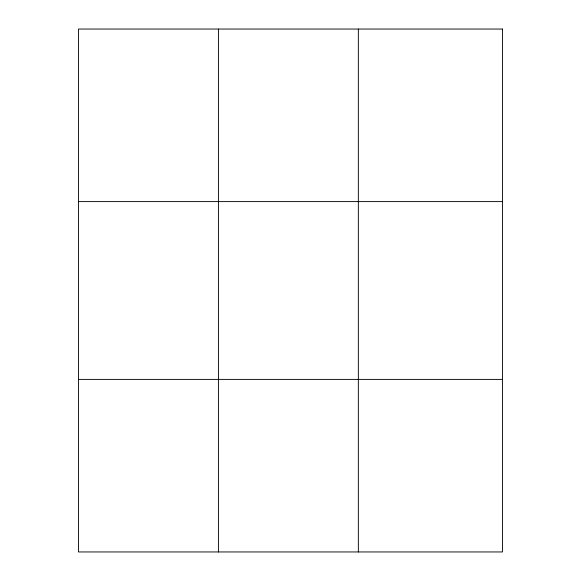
<?xml version="1.0" encoding="UTF-8"?>
<svg xmlns="http://www.w3.org/2000/svg" width="581" height="581" viewBox="0 0 581 581"><rect width="100%" height="100%" fill="white"/><g stroke="black" fill="none" stroke-linecap="round" stroke-linejoin="round"><path stroke-width="0.87" d="M218.42 29.05L218.42 551.95M358.346 29.05L358.346 551.95M78.486 201.607L502.514 201.607M78.486 379.393L502.514 379.393M502.514 29.05L502.514 551.95L78.486 551.95L78.486 29.05L502.514 29.05"/></g></svg>
